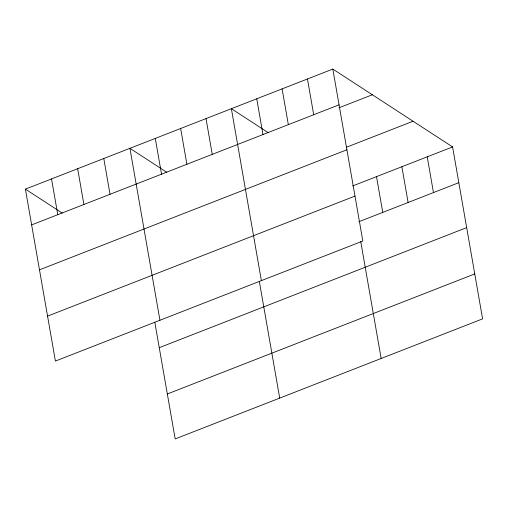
<?xml version="1.0" encoding="UTF-8"?>
<svg xmlns="http://www.w3.org/2000/svg" width="508" height="508" viewBox="0 0 508 508"><rect width="100%" height="100%" fill="white"/><g stroke="black" fill="none" stroke-linecap="round" stroke-linejoin="round"><path stroke-width="0.76" d="M332.823 69.075L362.833 241.021L55.41 361.074L25.4 189.135L332.823 69.075L452.59 146.926L482.6 318.865L175.177 438.925L154.794 322.11M31.642 224.898L339.065 104.838M339.014 107.785L372.345 94.767M346.399 147.269L413.067 121.234M39.484 269.837L346.907 149.777M352.59 185.979L452.59 146.926M47.568 316.135L354.984 196.082M358.832 221.736L458.832 182.683M159.252 347.682L466.674 227.622M167.335 393.979L474.758 273.926M268.262 132.671L231.375 108.699L261.379 280.638M166.814 172.295L129.921 148.317L159.931 320.256M25.4 189.135L62.287 213.112M427.228 156.826L433.47 192.589M401.866 166.732L408.108 202.495M376.504 176.638L382.746 212.401M360.763 241.675L381.152 358.483M307.461 78.981L313.703 114.744M282.099 88.887L288.341 124.651M256.737 98.793L262.979 134.55M259.315 281.292L279.698 398.101M206.013 118.599L212.249 154.362M180.651 128.505L186.887 164.268M155.283 138.411L161.525 174.174M103.791 158.521L110.033 194.278M77.66 168.726L83.903 204.489M51.53 178.93L57.772 214.694"/></g></svg>
